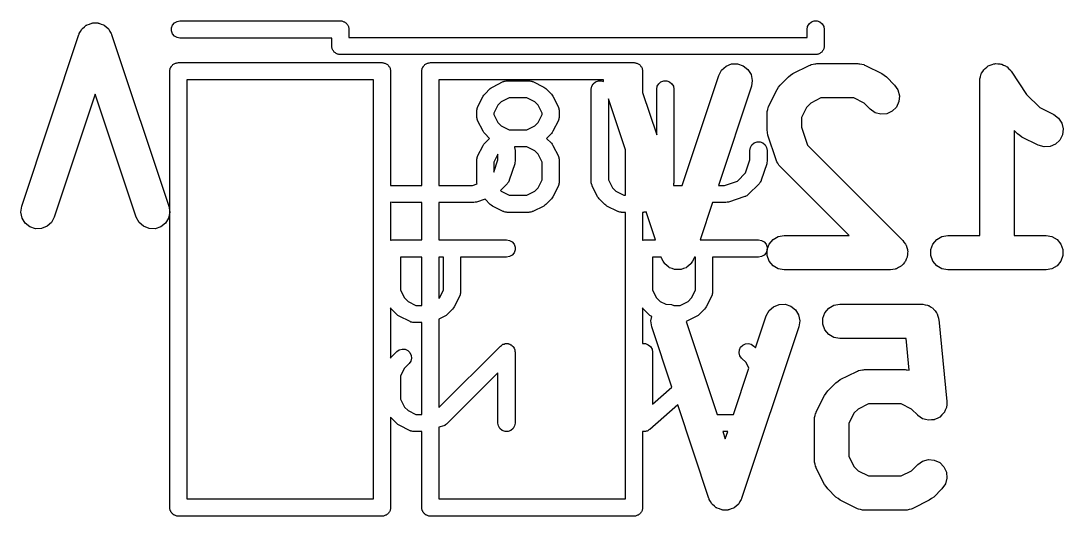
# Model space of a CAD drawing. Extents: x 7.9 to 72.3, y -91 to -26.2.
# Drawn here: x 56.74 to 65.84, y -71.68 to -67.36 of the extents above; entities that cross this region are included whole.
import ezdxf

# ---------------------------------------------------------------- set-up
doc = ezdxf.new("R2010")
doc.units = 0
doc.header["$MEASUREMENT"] = 0
doc.layers.add('BLACK', color=7, linetype='CONTINUOUS')

msp = doc.modelspace()

# ---------------------------------------------------------------- linework, layer by layer
at = {"layer": 'Black'}
for p, q in [((57.2682, -67.4282), (57.2713, -67.4254)), ((57.2713, -67.4254), (57.2735, -67.4219)), ((57.2735, -67.4219), (57.2907, -67.4082)), ((57.2907, -67.4082), (57.3072, -67.3936)), ((57.3072, -67.3936), (57.311, -67.3921)), ((57.311, -67.3921), (57.3143, -67.3895)), ((57.3143, -67.3895), (57.3352, -67.3826)), ((57.3352, -67.3826), (57.3556, -67.3745)), ((57.3556, -67.3745), (57.3598, -67.3744)), ((57.3598, -67.3744), (57.3637, -67.3731)), ((57.3637, -67.3731), (57.3857, -67.3737)), ((57.3857, -67.3737), (57.4077, -67.3731)), ((57.4077, -67.3731), (57.4116, -67.3744)), ((57.4116, -67.3744), (57.4158, -67.3745)), ((57.4158, -67.3745), (57.4363, -67.3826)), ((57.4363, -67.3826), (57.4571, -67.3895)), ((57.4571, -67.3895), (57.4604, -67.3921)), ((57.4604, -67.3921), (57.4642, -67.3936)), ((57.4642, -67.3936), (57.4807, -67.4082)), ((57.4807, -67.4082), (57.4979, -67.4219)), ((57.4979, -67.4219), (57.5001, -67.4254)), ((57.5001, -67.4254), (57.5032, -67.4282)), ((58.0511, -67.417), (58.06, -67.3925)), ((58.0511, -67.443), (58.0511, -67.417)), ((58.06, -67.3925), (58.0768, -67.3725)), ((58.0768, -67.3725), (58.0993, -67.3595)), ((58.0993, -67.3595), (58.125, -67.355)), ((58.125, -67.355), (59.525, -67.355)), ((59.525, -67.355), (59.5315, -67.3561)), ((59.5315, -67.3561), (59.538, -67.3561)), ((59.538, -67.3561), (59.5442, -67.3584)), ((59.5442, -67.3584), (59.5507, -67.3595)), ((59.5507, -67.3595), (59.5563, -67.3628)), ((59.5563, -67.3628), (59.5625, -67.365)), ((59.5625, -67.365), (59.5675, -67.3693)), ((59.5675, -67.3693), (59.5732, -67.3725)), ((59.5732, -67.3725), (59.5774, -67.3776)), ((59.5774, -67.3776), (59.5825, -67.3818)), ((59.5825, -67.3818), (59.5857, -67.3875)), ((59.5857, -67.3875), (59.59, -67.3925)), ((59.59, -67.3925), (59.5922, -67.3987)), ((59.5922, -67.3987), (59.5955, -67.4043)), ((59.5955, -67.4043), (59.5966, -67.4108)), ((59.5966, -67.4108), (59.5989, -67.417)), ((59.5989, -67.417), (59.5989, -67.4235)), ((59.5989, -67.4235), (59.6, -67.43)), ((63.6, -67.43), (63.6045, -67.4043)), ((63.6045, -67.4043), (63.6175, -67.3818)), ((63.6175, -67.3818), (63.6375, -67.365)), ((63.6375, -67.365), (63.662, -67.3561)), ((63.662, -67.3561), (63.688, -67.3561)), ((63.688, -67.3561), (63.7125, -67.365)), ((63.7125, -67.365), (63.7325, -67.3818)), ((63.7325, -67.3818), (63.7455, -67.4043)), ((63.7455, -67.4043), (63.75, -67.43)), ((56.7434, -68.974), (57.2434, -67.474)), ((57.2434, -67.474), (57.2454, -67.4704)), ((57.2454, -67.4704), (57.2462, -67.4663)), ((57.2462, -67.4663), (57.2577, -67.4475)), ((57.2577, -67.4475), (57.2682, -67.4282)), ((57.5032, -67.4282), (57.5137, -67.4475)), ((57.5137, -67.4475), (57.5252, -67.4663)), ((57.5252, -67.4663), (57.526, -67.4704)), ((57.526, -67.4704), (57.528, -67.474)), ((57.528, -67.474), (58.028, -68.974)), ((58.06, -67.4675), (58.0511, -67.443)), ((58.0768, -67.4875), (58.06, -67.4675)), ((58.0993, -67.5005), (58.0768, -67.4875)), ((58.125, -67.505), (58.0993, -67.5005)), ((59.45, -67.505), (58.125, -67.505)), ((59.45, -67.575), (59.45, -67.505)), ((59.6, -67.43), (59.6, -67.5)), ((59.6, -67.5), (63.6, -67.5)), ((63.6, -67.5), (63.6, -67.43)), ((63.75, -67.43), (63.75, -67.575)), ((59.4511, -67.5815), (59.45, -67.575)), ((59.4511, -67.588), (59.4511, -67.5815)), ((59.4534, -67.5942), (59.4511, -67.588)), ((59.4545, -67.6007), (59.4534, -67.5942)), ((59.4578, -67.6063), (59.4545, -67.6007)), ((59.46, -67.6125), (59.4578, -67.6063)), ((63.7422, -67.6063), (63.74, -67.6125)), ((63.7455, -67.6007), (63.7422, -67.6063)), ((63.7466, -67.5942), (63.7455, -67.6007)), ((63.7489, -67.588), (63.7466, -67.5942)), ((63.75, -67.575), (63.7489, -67.5815)), ((63.7489, -67.5815), (63.7489, -67.588)), ((59.4643, -67.6175), (59.46, -67.6125)), ((59.4675, -67.6232), (59.4643, -67.6175)), ((59.4726, -67.6274), (59.4675, -67.6232)), ((59.4768, -67.6325), (59.4726, -67.6274)), ((59.4825, -67.6357), (59.4768, -67.6325)), ((59.4875, -67.64), (59.4825, -67.6357)), ((59.4937, -67.6422), (59.4875, -67.64)), ((59.4993, -67.6455), (59.4937, -67.6422)), ((59.5058, -67.6466), (59.4993, -67.6455)), ((59.512, -67.6489), (59.5058, -67.6466)), ((59.5185, -67.6489), (59.512, -67.6489)), ((59.525, -67.65), (59.5185, -67.6489)), ((63.675, -67.65), (59.525, -67.65)), ((63.6815, -67.6489), (63.675, -67.65)), ((63.688, -67.6489), (63.6815, -67.6489)), ((63.6942, -67.6466), (63.688, -67.6489)), ((63.7007, -67.6455), (63.6942, -67.6466)), ((63.7063, -67.6422), (63.7007, -67.6455)), ((63.7125, -67.64), (63.7063, -67.6422)), ((63.7175, -67.6357), (63.7125, -67.64)), ((63.7232, -67.6325), (63.7175, -67.6357)), ((63.7274, -67.6274), (63.7232, -67.6325)), ((63.7325, -67.6232), (63.7274, -67.6274)), ((63.7357, -67.6175), (63.7325, -67.6232)), ((63.74, -67.6125), (63.7357, -67.6175)), ((58.036, -67.795), (58.0371, -67.7885)), ((58.0371, -67.782), (58.0394, -67.7758)), ((58.0371, -67.7885), (58.0371, -67.782)), ((58.0394, -67.7758), (58.0405, -67.7693)), ((58.0405, -67.7693), (58.0438, -67.7637)), ((58.0438, -67.7637), (58.046, -67.7575)), ((58.046, -67.7575), (58.0503, -67.7525)), ((58.0503, -67.7525), (58.0535, -67.7468)), ((58.0535, -67.7468), (58.0586, -67.7426)), ((58.0586, -67.7426), (58.0628, -67.7375)), ((58.0628, -67.7375), (58.0685, -67.7343)), ((58.0685, -67.7343), (58.0735, -67.73)), ((58.0735, -67.73), (58.0797, -67.7278)), ((58.0797, -67.7278), (58.0853, -67.7245)), ((58.0853, -67.7245), (58.0918, -67.7234)), ((58.0918, -67.7234), (58.098, -67.7211)), ((58.098, -67.7211), (58.1045, -67.7211)), ((58.1045, -67.7211), (58.111, -67.72)), ((58.111, -67.72), (59.889, -67.72)), ((59.889, -67.72), (59.8955, -67.7211)), ((59.8955, -67.7211), (59.902, -67.7211)), ((59.902, -67.7211), (59.9082, -67.7234)), ((59.9082, -67.7234), (59.9147, -67.7245)), ((59.9147, -67.7245), (59.9203, -67.7278)), ((59.9203, -67.7278), (59.9265, -67.73)), ((59.9265, -67.73), (59.9315, -67.7343)), ((59.9315, -67.7343), (59.9372, -67.7375)), ((59.9372, -67.7375), (59.9414, -67.7426)), ((59.9414, -67.7426), (59.9465, -67.7468)), ((59.9465, -67.7468), (59.9497, -67.7525)), ((59.9497, -67.7525), (59.954, -67.7575)), ((59.954, -67.7575), (59.9562, -67.7637)), ((59.9562, -67.7637), (59.9595, -67.7693)), ((59.9595, -67.7693), (59.9606, -67.7758)), ((59.9606, -67.7758), (59.9629, -67.782)), ((59.9629, -67.782), (59.9629, -67.7885)), ((59.9629, -67.7885), (59.964, -67.795)), ((60.236, -67.795), (60.2371, -67.7885)), ((60.2371, -67.782), (60.2394, -67.7758)), ((60.2371, -67.7885), (60.2371, -67.782)), ((60.2394, -67.7758), (60.2405, -67.7693)), ((60.2405, -67.7693), (60.2438, -67.7637)), ((60.2438, -67.7637), (60.246, -67.7575)), ((60.246, -67.7575), (60.2503, -67.7525)), ((60.2503, -67.7525), (60.2535, -67.7468)), ((60.2535, -67.7468), (60.2586, -67.7426)), ((60.2586, -67.7426), (60.2628, -67.7375)), ((60.2628, -67.7375), (60.2685, -67.7343)), ((60.2685, -67.7343), (60.2735, -67.73)), ((60.2735, -67.73), (60.2797, -67.7278)), ((60.2797, -67.7278), (60.2853, -67.7245)), ((60.2853, -67.7245), (60.2918, -67.7234)), ((60.2918, -67.7234), (60.298, -67.7211)), ((60.298, -67.7211), (60.3045, -67.7211)), ((60.3045, -67.7211), (60.311, -67.72)), ((60.311, -67.72), (62.089, -67.72)), ((62.089, -67.72), (62.0955, -67.7211)), ((62.0955, -67.7211), (62.102, -67.7211)), ((62.102, -67.7211), (62.1082, -67.7234)), ((62.1082, -67.7234), (62.1147, -67.7245)), ((62.1147, -67.7245), (62.1203, -67.7278)), ((62.1203, -67.7278), (62.1265, -67.73)), ((62.1265, -67.73), (62.1315, -67.7343)), ((62.1315, -67.7343), (62.1372, -67.7375)), ((62.1372, -67.7375), (62.1414, -67.7426)), ((62.1414, -67.7426), (62.1465, -67.7468)), ((62.1465, -67.7468), (62.1497, -67.7525)), ((62.1497, -67.7525), (62.154, -67.7575)), ((62.154, -67.7575), (62.1562, -67.7637)), ((62.1562, -67.7637), (62.1595, -67.7693)), ((62.1595, -67.7693), (62.1606, -67.7758)), ((62.1606, -67.7758), (62.1629, -67.782)), ((62.1629, -67.782), (62.1629, -67.7885)), ((62.1629, -67.7885), (62.164, -67.795)), ((62.8291, -67.8311), (62.8539, -67.7853)), ((62.8539, -67.7853), (62.8929, -67.7508)), ((62.8929, -67.7508), (62.9414, -67.7316)), ((62.9414, -67.7316), (62.9934, -67.7302)), ((62.9934, -67.7302), (63.0429, -67.7467)), ((63.0429, -67.7467), (63.0837, -67.779)), ((63.0837, -67.779), (63.1109, -67.8234)), ((63.4758, -67.8158), (63.6186, -67.7444)), ((63.6186, -67.7444), (63.6269, -67.7419)), ((63.6269, -67.7419), (63.6344, -67.7376)), ((63.6344, -67.7376), (63.6517, -67.7346)), ((63.6517, -67.7346), (63.6686, -67.7296)), ((63.6686, -67.7296), (63.6772, -67.7301)), ((63.6772, -67.7301), (63.6857, -67.7286)), ((63.6857, -67.7286), (64.0429, -67.7286)), ((64.0429, -67.7286), (64.0514, -67.7301)), ((64.0514, -67.7301), (64.06, -67.7296)), ((64.06, -67.7296), (64.0768, -67.7346)), ((64.0768, -67.7346), (64.0942, -67.7376)), ((64.0942, -67.7376), (64.1017, -67.7419)), ((64.1017, -67.7419), (64.1099, -67.7444)), ((64.1099, -67.7444), (64.2528, -67.8158)), ((65.1333, -67.7977), (65.1422, -67.7822)), ((65.1422, -67.7822), (65.1486, -67.7768)), ((65.1486, -67.7768), (65.1535, -67.7701)), ((65.1535, -67.7701), (65.1684, -67.7602)), ((65.1684, -67.7602), (65.1821, -67.7487)), ((65.1821, -67.7487), (65.19, -67.7458)), ((65.19, -67.7458), (65.1969, -67.7412)), ((65.1969, -67.7412), (65.2143, -67.737)), ((65.2143, -67.737), (65.2311, -67.7309)), ((65.2311, -67.7309), (65.2394, -67.7309)), ((65.2394, -67.7309), (65.2475, -67.7289)), ((65.2475, -67.7289), (65.2653, -67.7309)), ((65.2653, -67.7309), (65.2832, -67.7309)), ((65.2832, -67.7309), (65.291, -67.7337)), ((65.291, -67.7337), (65.2993, -67.7346)), ((65.2993, -67.7346), (65.3153, -67.7425)), ((65.3153, -67.7425), (65.3321, -67.7487)), ((65.3321, -67.7487), (65.3385, -67.754)), ((65.3385, -67.754), (65.346, -67.7577)), ((65.346, -67.7577), (65.3583, -67.7706)), ((65.3583, -67.7706), (65.372, -67.7822)), ((65.372, -67.7822), (65.3762, -67.7894)), ((65.3762, -67.7894), (65.382, -67.7954)), ((58.036, -71.605), (58.036, -67.795)), ((58.186, -67.87), (58.186, -71.53)), ((59.814, -67.87), (58.186, -67.87)), ((59.814, -71.53), (59.814, -67.87)), ((59.964, -67.795), (59.964, -68.7938)), ((60.236, -68.7917), (60.236, -67.795)), ((60.386, -67.87), (60.386, -68.7917)), ((61.8224, -67.87), (60.386, -67.87)), ((60.9516, -67.8841), (60.9553, -67.8819)), ((60.9553, -67.8819), (60.964, -67.8804)), ((60.964, -67.8804), (60.9724, -67.8779)), ((60.9724, -67.8779), (60.9767, -67.8781)), ((60.9767, -67.8781), (60.981, -67.8774)), ((60.981, -67.8774), (61.1714, -67.8774)), ((61.1714, -67.8774), (61.1757, -67.8781)), ((61.1757, -67.8781), (61.18, -67.8779)), ((61.18, -67.8779), (61.1884, -67.8804)), ((61.1884, -67.8804), (61.1971, -67.8819)), ((61.1971, -67.8819), (61.2008, -67.8841)), ((61.753, -67.8874), (61.7775, -67.8785)), ((61.7775, -67.8785), (61.8035, -67.8785)), ((61.8035, -67.8785), (61.8231, -67.8857)), ((61.8215, -67.8745), (61.8224, -67.87)), ((61.8231, -67.8857), (61.8215, -67.8745)), ((62.164, -67.795), (62.164, -67.9819)), ((62.3244, -67.8874), (62.3489, -67.8785)), ((62.3489, -67.8785), (62.3749, -67.8785)), ((62.3749, -67.8785), (62.3994, -67.8874)), ((62.5089, -68.7917), (62.8291, -67.8311)), ((63.1109, -67.8234), (63.1214, -67.8745)), ((63.1214, -67.8745), (63.1137, -67.926)), ((63.3654, -67.9154), (63.4368, -67.8439)), ((63.4368, -67.8439), (63.4565, -67.8302)), ((63.4565, -67.8302), (63.4758, -67.8158)), ((64.2528, -67.8158), (64.2721, -67.8301)), ((64.2721, -67.8301), (64.2918, -67.8439)), ((64.2918, -67.8439), (64.3632, -67.9154)), ((65.1071, -67.8786), (65.1086, -67.8704)), ((65.1071, -69.2286), (65.1071, -67.8786)), ((65.1081, -67.8621), (65.1131, -67.8449)), ((65.1086, -67.8704), (65.1081, -67.8621)), ((65.1131, -67.8449), (65.1162, -67.8273)), ((65.1162, -67.8273), (65.1203, -67.8201)), ((65.1203, -67.8201), (65.1227, -67.8121)), ((65.1227, -67.8121), (65.1333, -67.7977)), ((65.382, -67.7954), (65.5166, -67.9973)), ((60.7851, -67.9946), (60.8327, -67.947)), ((60.8327, -67.947), (60.8425, -67.9401)), ((60.8425, -67.9401), (60.8522, -67.9329)), ((60.8522, -67.9329), (60.9474, -67.8853)), ((60.9474, -67.8853), (60.9516, -67.8841)), ((61.2008, -67.8841), (61.205, -67.8853)), ((61.205, -67.8853), (61.3002, -67.9329)), ((61.3002, -67.9329), (61.3099, -67.9401)), ((61.3099, -67.9401), (61.3197, -67.947)), ((61.3197, -67.947), (61.3673, -67.9946)), ((61.7155, -67.9524), (61.72, -67.9267)), ((61.7155, -68.7619), (61.7155, -67.9524)), ((61.72, -67.9267), (61.733, -67.9042)), ((61.733, -67.9042), (61.753, -67.8874)), ((62.2869, -67.9524), (62.2914, -67.9267)), ((62.2869, -68.3507), (62.2869, -67.9524)), ((62.2914, -67.9267), (62.3045, -67.9042)), ((62.3045, -67.9042), (62.3244, -67.8874)), ((62.3994, -67.8874), (62.4194, -67.9042)), ((62.4194, -67.9042), (62.4324, -67.9267)), ((62.4324, -67.9267), (62.4369, -67.9524)), ((62.4369, -67.9524), (62.4369, -68.7619)), ((63.1137, -67.926), (62.8252, -68.7917)), ((63.2658, -68.0972), (63.3373, -67.9543)), ((63.3373, -67.9543), (63.3516, -67.935)), ((63.3516, -67.935), (63.3654, -67.9154)), ((64.3632, -67.9154), (64.3931, -67.958)), ((64.3931, -67.958), (64.4066, -68.0084)), ((57.3857, -67.9958), (57.028, -69.0689)), ((57.7434, -69.0689), (57.3857, -67.9958)), ((60.7234, -68.1093), (60.771, -68.0141)), ((60.771, -68.0141), (60.7782, -68.0044)), ((60.7782, -68.0044), (60.7851, -67.9946)), ((60.9301, -68.0616), (60.8997, -68.092)), ((60.9987, -68.0274), (60.9301, -68.0616)), ((61.1537, -68.0274), (60.9987, -68.0274)), ((61.2222, -68.0616), (61.1537, -68.0274)), ((61.2526, -68.092), (61.2222, -68.0616)), ((61.3673, -67.9946), (61.3742, -68.0044)), ((61.3742, -68.0044), (61.3814, -68.0141)), ((61.3814, -68.0141), (61.429, -68.1093)), ((62.014, -68.4806), (61.8655, -68.0351)), ((61.8655, -68.0351), (61.8655, -68.7442)), ((62.164, -67.9819), (62.2869, -68.3507)), ((63.7211, -68.0286), (63.6317, -68.0733)), ((64.0074, -68.0286), (63.7211, -68.0286)), ((64.0969, -68.0733), (64.0074, -68.0286)), ((64.402, -68.0603), (64.38, -68.1075)), ((64.4066, -68.0084), (64.402, -68.0603)), ((65.5166, -67.9973), (65.6317, -68.1124)), ((60.7155, -68.1429), (60.7162, -68.1386)), ((60.7155, -68.1905), (60.7155, -68.1429)), ((60.716, -68.1343), (60.7185, -68.1259)), ((60.7162, -68.1386), (60.716, -68.1343)), ((60.7185, -68.1259), (60.72, -68.1172)), ((60.72, -68.1172), (60.7222, -68.1135)), ((60.7222, -68.1135), (60.7234, -68.1093)), ((60.8997, -68.092), (60.8655, -68.1606)), ((61.2869, -68.1606), (61.2526, -68.092)), ((61.429, -68.1093), (61.4302, -68.1135)), ((61.4302, -68.1135), (61.4324, -68.1172)), ((61.4324, -68.1172), (61.4339, -68.1259)), ((61.4339, -68.1259), (61.4364, -68.1343)), ((61.4364, -68.1343), (61.4362, -68.1386)), ((61.4362, -68.1386), (61.4369, -68.1429)), ((61.4369, -68.1429), (61.4369, -68.1905)), ((63.25, -68.1643), (63.2515, -68.1558)), ((63.251, -68.1471), (63.256, -68.1303)), ((63.2515, -68.1558), (63.251, -68.1471)), ((63.256, -68.1303), (63.259, -68.113)), ((63.259, -68.113), (63.2634, -68.1055)), ((63.2634, -68.1055), (63.2658, -68.0972)), ((63.5947, -68.1103), (63.55, -68.1997)), ((63.6317, -68.0733), (63.5947, -68.1103)), ((64.1511, -68.1275), (64.0969, -68.0733)), ((64.1937, -68.1574), (64.1511, -68.1275)), ((64.3432, -68.1443), (64.296, -68.1663)), ((64.38, -68.1075), (64.3432, -68.1443)), ((65.6317, -68.1124), (65.7528, -68.173)), ((60.7162, -68.1947), (60.7155, -68.1905)), ((60.716, -68.199), (60.7162, -68.1947)), ((60.7185, -68.2075), (60.716, -68.199)), ((60.72, -68.2161), (60.7185, -68.2075)), ((60.7222, -68.2199), (60.72, -68.2161)), ((60.7234, -68.224), (60.7222, -68.2199)), ((60.771, -68.3193), (60.7234, -68.224)), ((60.8655, -68.1606), (60.8655, -68.1728)), ((60.8655, -68.1728), (60.8997, -68.2413)), ((60.8997, -68.2413), (60.9301, -68.2717)), ((61.2222, -68.2717), (61.2526, -68.2413)), ((61.2526, -68.2413), (61.2869, -68.1728)), ((61.2869, -68.1728), (61.2869, -68.1606)), ((61.429, -68.224), (61.3814, -68.3193)), ((61.4302, -68.2199), (61.429, -68.224)), ((61.4324, -68.2161), (61.4302, -68.2199)), ((61.4339, -68.2075), (61.4324, -68.2161)), ((61.4364, -68.1991), (61.4339, -68.2075)), ((61.4369, -68.1905), (61.4362, -68.1947)), ((61.4362, -68.1947), (61.4364, -68.1991)), ((63.25, -68.3071), (63.25, -68.1643)), ((63.55, -68.1997), (63.55, -68.2828)), ((64.2441, -68.1709), (64.1937, -68.1574)), ((64.296, -68.1663), (64.2441, -68.1709)), ((65.7528, -68.173), (65.7946, -68.204)), ((65.7946, -68.204), (65.8233, -68.2475)), ((60.7782, -68.3289), (60.771, -68.3193)), ((60.7851, -68.3387), (60.7782, -68.3289)), ((60.9301, -68.2717), (60.9987, -68.306)), ((60.9987, -68.306), (61.1537, -68.306)), ((61.1537, -68.306), (61.2222, -68.2717)), ((61.3742, -68.3289), (61.3673, -68.3387)), ((61.3814, -68.3193), (61.3742, -68.3289)), ((63.2542, -68.3308), (63.25, -68.3071)), ((63.2577, -68.3546), (63.2542, -68.3308)), ((63.55, -68.2828), (63.6025, -68.4404)), ((65.4368, -68.3418), (65.4071, -68.3121)), ((65.4071, -68.3121), (65.4071, -69.2286)), ((65.8233, -68.2475), (65.8354, -68.2982)), ((65.8354, -68.2982), (65.8295, -68.3499)), ((60.7782, -68.433), (60.7851, -68.4232)), ((60.8273, -68.381), (60.7851, -68.3387)), ((60.7851, -68.4232), (60.8273, -68.381)), ((61.3673, -68.3387), (61.3251, -68.381)), ((61.3251, -68.381), (61.3673, -68.4232)), ((61.3673, -68.4232), (61.3742, -68.433)), ((63.1189, -68.4375), (63.1389, -68.4208)), ((63.1389, -68.4208), (63.1634, -68.4119)), ((63.1634, -68.4119), (63.1894, -68.4119)), ((63.1894, -68.4119), (63.2139, -68.4208)), ((63.2139, -68.4208), (63.2338, -68.4375)), ((63.3291, -68.5689), (63.2577, -68.3546)), ((65.4565, -68.3556), (65.4368, -68.3418)), ((65.4758, -68.3699), (65.4565, -68.3556)), ((65.6186, -68.4413), (65.4758, -68.3699)), ((65.8062, -68.3965), (65.7684, -68.4323)), ((65.8295, -68.3499), (65.8062, -68.3965)), ((60.7234, -68.5379), (60.771, -68.4426)), ((60.771, -68.4426), (60.7782, -68.433)), ((60.9014, -68.519), (60.8997, -68.5206)), ((60.9014, -68.5688), (60.9014, -68.519)), ((61.0445, -68.456), (61.0469, -68.4601)), ((61.1537, -68.456), (61.0445, -68.456)), ((61.0469, -68.4601), (61.0514, -68.4857)), ((61.0514, -68.4857), (61.0514, -68.581)), ((61.2222, -68.4902), (61.1537, -68.456)), ((61.2526, -68.5206), (61.2222, -68.4902)), ((61.3742, -68.433), (61.3814, -68.4426)), ((61.3814, -68.4426), (61.429, -68.5379)), ((62.014, -68.8774), (62.014, -68.4806)), ((63.1014, -68.4857), (63.1059, -68.4601)), ((63.1014, -68.5688), (63.1014, -68.4857)), ((63.1059, -68.4601), (63.1189, -68.4375)), ((63.2338, -68.4375), (63.2469, -68.4601)), ((63.2469, -68.4601), (63.2514, -68.4857)), ((63.2514, -68.4857), (63.2514, -68.581)), ((63.6025, -68.4404), (64.4346, -69.2725)), ((65.6686, -68.4562), (65.6186, -68.4413)), ((65.7206, -68.453), (65.6686, -68.4562)), ((65.7684, -68.4323), (65.7206, -68.453)), ((60.7155, -68.5714), (60.7162, -68.5672)), ((60.7155, -68.7619), (60.7155, -68.5714)), ((60.716, -68.5629), (60.7185, -68.5544)), ((60.7162, -68.5672), (60.716, -68.5629)), ((60.7185, -68.5544), (60.72, -68.5458)), ((60.72, -68.5458), (60.7222, -68.542)), ((60.7222, -68.542), (60.7234, -68.5379)), ((60.8997, -68.5206), (60.8655, -68.5891)), ((60.8655, -68.6765), (60.9014, -68.5688)), ((60.8655, -68.5891), (60.8655, -68.6765)), ((61.0475, -68.6047), (60.9999, -68.7475)), ((61.0493, -68.5928), (61.0475, -68.6047)), ((61.0514, -68.581), (61.0493, -68.5928)), ((61.2869, -68.5891), (61.2526, -68.5206)), ((61.2869, -68.7442), (61.2869, -68.5891)), ((61.429, -68.5379), (61.4302, -68.542)), ((61.4302, -68.542), (61.4324, -68.5458)), ((61.4324, -68.5458), (61.4339, -68.5544)), ((61.4339, -68.5544), (61.4364, -68.5629)), ((61.4364, -68.5629), (61.4362, -68.5672)), ((61.4362, -68.5672), (61.4369, -68.5714)), ((61.4369, -68.5714), (61.4369, -68.7619)), ((63.0632, -68.6833), (63.1014, -68.5688)), ((63.2475, -68.6047), (63.1999, -68.7475)), ((63.2493, -68.5928), (63.2475, -68.6047)), ((63.2514, -68.581), (63.2493, -68.5928)), ((63.3332, -68.5765), (63.3291, -68.5689)), ((63.3355, -68.5848), (63.3332, -68.5765)), ((63.3456, -68.5992), (63.3355, -68.5848)), ((63.3539, -68.6147), (63.3456, -68.5992)), ((62.993, -68.7535), (63.0632, -68.6833)), ((63.3604, -68.6204), (63.3539, -68.6147)), ((63.3654, -68.6275), (63.3604, -68.6204)), ((63.9664, -69.2286), (63.3654, -68.6275)), ((59.964, -68.7938), (59.9764, -68.7917)), ((59.9764, -68.7917), (60.236, -68.7917)), ((60.386, -68.7917), (60.6785, -68.7917)), ((60.6785, -68.7917), (60.7183, -68.7784)), ((60.7162, -68.7662), (60.7155, -68.7619)), ((60.716, -68.7705), (60.7162, -68.7662)), ((60.7183, -68.7784), (60.716, -68.7705)), ((60.9818, -68.7768), (60.9228, -68.8358)), ((60.9843, -68.7733), (60.9818, -68.7768)), ((60.9875, -68.7704), (60.9843, -68.7733)), ((60.9917, -68.7627), (60.9875, -68.7704)), ((60.9967, -68.7555), (60.9917, -68.7627)), ((60.9979, -68.7513), (60.9967, -68.7555)), ((60.9999, -68.7475), (60.9979, -68.7513)), ((61.2526, -68.8127), (61.2869, -68.7442)), ((61.4302, -68.7913), (61.429, -68.7954)), ((61.4324, -68.7876), (61.4302, -68.7913)), ((61.4339, -68.7789), (61.4324, -68.7876)), ((61.4364, -68.7705), (61.4339, -68.7789)), ((61.4369, -68.7619), (61.4362, -68.7662)), ((61.4362, -68.7662), (61.4364, -68.7705)), ((61.7162, -68.7662), (61.7155, -68.7619)), ((61.716, -68.7705), (61.7162, -68.7662)), ((61.7185, -68.7789), (61.716, -68.7705)), ((61.72, -68.7876), (61.7185, -68.7789)), ((61.7222, -68.7913), (61.72, -68.7876)), ((61.7234, -68.7954), (61.7222, -68.7913)), ((61.8655, -68.7442), (61.8997, -68.8127)), ((62.4339, -68.7789), (62.4324, -68.7873)), ((62.4324, -68.7873), (62.4339, -68.7917)), ((62.4364, -68.7705), (62.4339, -68.7789)), ((62.4339, -68.7917), (62.5089, -68.7917)), ((62.4369, -68.7619), (62.4362, -68.7662)), ((62.4362, -68.7662), (62.4364, -68.7705)), ((62.8252, -68.7917), (62.8785, -68.7917)), ((62.8785, -68.7917), (62.993, -68.7535)), ((63.1818, -68.7768), (63.0866, -68.8721)), ((63.1843, -68.7733), (63.1818, -68.7768)), ((63.1875, -68.7704), (63.1843, -68.7733)), ((63.1917, -68.7627), (63.1875, -68.7704)), ((63.1967, -68.7555), (63.1917, -68.7627)), ((63.1979, -68.7513), (63.1967, -68.7555)), ((63.1999, -68.7475), (63.1979, -68.7513)), ((60.9228, -68.8358), (60.9301, -68.8431)), ((60.9301, -68.8431), (60.9987, -68.8774)), ((60.9987, -68.8774), (61.1537, -68.8774)), ((61.1537, -68.8774), (61.2222, -68.8431)), ((61.2222, -68.8431), (61.2526, -68.8127)), ((61.429, -68.7954), (61.3814, -68.8907)), ((61.771, -68.8907), (61.7234, -68.7954)), ((61.8997, -68.8127), (61.9301, -68.8431)), ((61.9301, -68.8431), (61.9987, -68.8774)), ((61.9987, -68.8774), (62.014, -68.8774)), ((63.0724, -68.882), (63.0652, -68.887)), ((63.0801, -68.8778), (63.0724, -68.882)), ((63.083, -68.8746), (63.0801, -68.8778)), ((63.0866, -68.8721), (63.083, -68.8746)), ((56.7358, -69.0255), (56.7434, -68.974)), ((58.028, -68.974), (58.0357, -69.0255)), ((59.9764, -68.9417), (59.964, -68.9395)), ((59.964, -68.9395), (59.964, -69.269)), ((60.236, -68.9417), (59.9764, -68.9417)), ((60.236, -69.2679), (60.236, -68.9417)), ((60.6907, -68.9417), (60.386, -68.9417)), ((60.386, -68.9417), (60.386, -69.2679)), ((60.7025, -68.9396), (60.6907, -68.9417)), ((60.7144, -68.9378), (60.7025, -68.9396)), ((60.7881, -68.9132), (60.7144, -68.9378)), ((60.8327, -68.9578), (60.7881, -68.9132)), ((60.8425, -68.9647), (60.8327, -68.9578)), ((60.8522, -68.9718), (60.8425, -68.9647)), ((60.9474, -69.0195), (60.8522, -68.9718)), ((61.3002, -68.9718), (61.205, -69.0195)), ((61.3099, -68.9647), (61.3002, -68.9718)), ((61.3197, -68.9578), (61.3099, -68.9647)), ((61.3673, -68.9102), (61.3197, -68.9578)), ((61.3742, -68.9003), (61.3673, -68.9102)), ((61.3814, -68.8907), (61.3742, -68.9003)), ((61.7782, -68.9003), (61.771, -68.8907)), ((61.7851, -68.9102), (61.7782, -68.9003)), ((61.8327, -68.9578), (61.7851, -68.9102)), ((61.8425, -68.9647), (61.8327, -68.9578)), ((61.8522, -68.9718), (61.8425, -68.9647)), ((61.9474, -69.0195), (61.8522, -68.9718)), ((62.7752, -68.9417), (62.6664, -69.2679)), ((62.8907, -68.9417), (62.7752, -68.9417)), ((62.9025, -68.9396), (62.8907, -68.9417)), ((62.9144, -68.9378), (62.9025, -68.9396)), ((63.0572, -68.8902), (62.9144, -68.9378)), ((63.061, -68.8881), (63.0572, -68.8902)), ((63.0652, -68.887), (63.061, -68.8881)), ((56.7462, -69.0766), (56.7358, -69.0255)), ((58.0357, -69.0255), (58.0252, -69.0766)), ((60.9516, -69.0207), (60.9474, -69.0195)), ((60.9553, -69.0229), (60.9516, -69.0207)), ((60.964, -69.0244), (60.9553, -69.0229)), ((60.9724, -69.0269), (60.964, -69.0244)), ((60.9767, -69.0266), (60.9724, -69.0269)), ((60.981, -69.0274), (60.9767, -69.0266)), ((61.1714, -69.0274), (60.981, -69.0274)), ((61.1757, -69.0266), (61.1714, -69.0274)), ((61.18, -69.0269), (61.1757, -69.0266)), ((61.1884, -69.0244), (61.18, -69.0269)), ((61.1971, -69.0229), (61.1884, -69.0244)), ((61.2008, -69.0207), (61.1971, -69.0229)), ((61.205, -69.0195), (61.2008, -69.0207)), ((61.9516, -69.0207), (61.9474, -69.0195)), ((61.9553, -69.0229), (61.9516, -69.0207)), ((61.964, -69.0244), (61.9553, -69.0229)), ((61.9724, -69.0269), (61.964, -69.0244)), ((61.9767, -69.0266), (61.9724, -69.0269)), ((61.981, -69.0274), (61.9767, -69.0266)), ((62.014, -69.0274), (61.981, -69.0274)), ((62.014, -71.53), (62.014, -69.0274)), ((62.1714, -69.0274), (62.164, -69.0274)), ((62.164, -69.0274), (62.164, -69.269)), ((62.1757, -69.0266), (62.1714, -69.0274)), ((62.18, -69.0269), (62.1757, -69.0266)), ((62.1884, -69.0244), (62.18, -69.0269)), ((62.1949, -69.0232), (62.1884, -69.0244)), ((62.2764, -69.2679), (62.1949, -69.0232)), ((56.7735, -69.1209), (56.7462, -69.0766)), ((56.8143, -69.1533), (56.7735, -69.1209)), ((56.8637, -69.1698), (56.8143, -69.1533)), ((56.9642, -69.1492), (56.9158, -69.1684)), ((57.0032, -69.1147), (56.9642, -69.1492)), ((57.028, -69.0689), (57.0032, -69.1147)), ((57.7682, -69.1147), (57.7434, -69.0689)), ((57.8072, -69.1492), (57.7682, -69.1147)), ((57.8556, -69.1684), (57.8072, -69.1492)), ((57.9571, -69.1533), (57.9077, -69.1698)), ((57.9979, -69.1209), (57.9571, -69.1533)), ((58.0252, -69.0766), (57.9979, -69.1209)), ((56.9158, -69.1684), (56.8637, -69.1698)), ((57.9077, -69.1698), (57.8556, -69.1684)), ((63.3036, -69.2637), (63.3487, -69.2376)), ((63.3487, -69.2376), (63.4, -69.2286)), ((63.4, -69.2286), (63.9664, -69.2286)), ((64.7322, -69.2637), (64.7773, -69.2376)), ((64.7773, -69.2376), (64.8286, -69.2286)), ((64.8286, -69.2286), (65.1071, -69.2286)), ((65.4071, -69.2286), (65.6857, -69.2286)), ((65.6857, -69.2286), (65.737, -69.2376)), ((65.737, -69.2376), (65.7821, -69.2637)), ((59.964, -69.269), (59.9699, -69.269)), ((59.9699, -69.269), (59.9764, -69.2679)), ((59.9764, -69.2679), (60.236, -69.2679)), ((60.386, -69.2679), (60.9764, -69.2679)), ((60.9764, -69.2679), (61.002, -69.2724)), ((61.002, -69.2724), (61.0246, -69.2854)), ((61.0246, -69.2854), (61.0413, -69.3054)), ((61.0413, -69.3054), (61.0502, -69.3298)), ((61.0502, -69.3298), (61.0502, -69.3559)), ((62.164, -69.269), (62.1699, -69.269)), ((62.1699, -69.269), (62.1764, -69.2679)), ((62.1764, -69.2679), (62.2764, -69.2679)), ((62.6664, -69.2679), (63.1764, -69.2679)), ((63.1764, -69.2679), (63.202, -69.2724)), ((63.202, -69.2724), (63.2246, -69.2854)), ((63.2246, -69.2854), (63.2413, -69.3054)), ((63.2413, -69.3054), (63.2502, -69.3298)), ((63.2502, -69.3298), (63.2502, -69.3559)), ((63.2523, -69.3525), (63.2701, -69.3036)), ((63.2701, -69.3036), (63.3036, -69.2637)), ((64.4346, -69.2725), (64.4459, -69.2886)), ((64.4459, -69.2886), (64.4585, -69.3036)), ((64.4585, -69.3036), (64.4607, -69.3098)), ((64.4607, -69.3098), (64.4645, -69.3152)), ((64.4645, -69.3152), (64.4696, -69.3341)), ((64.4696, -69.3341), (64.4763, -69.3525)), ((64.6808, -69.3525), (64.6987, -69.3036)), ((64.6987, -69.3036), (64.7322, -69.2637)), ((65.7821, -69.2637), (65.8156, -69.3036)), ((65.8156, -69.3036), (65.8334, -69.3525)), ((60.0514, -69.4179), (60.0514, -69.7061)), ((60.236, -69.4179), (60.0514, -69.4179)), ((60.236, -69.8393), (60.236, -69.4179)), ((60.386, -69.4179), (60.386, -69.7796)), ((60.4252, -69.4179), (60.386, -69.4179)), ((60.4252, -69.7061), (60.4252, -69.4179)), ((60.9764, -69.4179), (60.5752, -69.4179)), ((60.5752, -69.4179), (60.5752, -69.7238)), ((61.002, -69.4133), (60.9764, -69.4179)), ((61.0246, -69.4003), (61.002, -69.4133)), ((61.0413, -69.3804), (61.0246, -69.4003)), ((61.0502, -69.3559), (61.0413, -69.3804)), ((62.3264, -69.4179), (62.2514, -69.4179)), ((62.2514, -69.4179), (62.2514, -69.7061)), ((62.3291, -69.426), (62.3264, -69.4179)), ((62.3311, -69.4296), (62.3291, -69.426)), ((62.3319, -69.4337), (62.3311, -69.4296)), ((62.6118, -69.4296), (62.6109, -69.4337)), ((62.6137, -69.426), (62.6118, -69.4296)), ((62.6164, -69.4179), (62.6137, -69.426)), ((62.6252, -69.4179), (62.6164, -69.4179)), ((62.6252, -69.7061), (62.6252, -69.4179)), ((63.1764, -69.4179), (62.7752, -69.4179)), ((62.7752, -69.4179), (62.7752, -69.7238)), ((63.202, -69.4133), (63.1764, -69.4179)), ((63.2246, -69.4003), (63.202, -69.4133)), ((63.2413, -69.3804), (63.2246, -69.4003)), ((63.2502, -69.3559), (63.2413, -69.3804)), ((63.2523, -69.4046), (63.2523, -69.3525)), ((63.2701, -69.4536), (63.2523, -69.4046)), ((64.4735, -69.4174), (64.4652, -69.4352)), ((64.474, -69.4108), (64.4735, -69.4174)), ((64.4763, -69.4046), (64.474, -69.4108)), ((64.4763, -69.3525), (64.4763, -69.3591)), ((64.4763, -69.3591), (64.478, -69.3655)), ((64.478, -69.3655), (64.4763, -69.385)), ((64.4763, -69.385), (64.4763, -69.4046)), ((64.6808, -69.4046), (64.6808, -69.3525)), ((64.6987, -69.4536), (64.6808, -69.4046)), ((65.8334, -69.4046), (65.8156, -69.4536)), ((65.8334, -69.3525), (65.8334, -69.4046)), ((62.3435, -69.4525), (62.3319, -69.4337)), ((62.3539, -69.4718), (62.3435, -69.4525)), ((62.357, -69.4746), (62.3539, -69.4718)), ((62.3592, -69.4781), (62.357, -69.4746)), ((62.3764, -69.4918), (62.3592, -69.4781)), ((62.3929, -69.5064), (62.3764, -69.4918)), ((62.3968, -69.5079), (62.3929, -69.5064)), ((62.4, -69.5105), (62.3968, -69.5079)), ((62.4209, -69.5174), (62.4, -69.5105)), ((62.4414, -69.5255), (62.4209, -69.5174)), ((62.522, -69.5174), (62.5015, -69.5255)), ((62.5429, -69.5105), (62.522, -69.5174)), ((62.5461, -69.5079), (62.5429, -69.5105)), ((62.5499, -69.5064), (62.5461, -69.5079)), ((62.5664, -69.4918), (62.5499, -69.5064)), ((62.5837, -69.4781), (62.5664, -69.4918)), ((62.5858, -69.4746), (62.5837, -69.4781)), ((62.5889, -69.4718), (62.5858, -69.4746)), ((62.5994, -69.4525), (62.5889, -69.4718)), ((62.6109, -69.4337), (62.5994, -69.4525)), ((63.3036, -69.4935), (63.2701, -69.4536)), ((63.3487, -69.5195), (63.3036, -69.4935)), ((63.4, -69.5286), (63.3487, -69.5195)), ((64.3734, -69.5207), (64.3674, -69.5235)), ((64.3799, -69.5195), (64.3734, -69.5207)), ((64.3968, -69.5097), (64.3799, -69.5195)), ((64.4146, -69.5014), (64.3968, -69.5097)), ((64.4193, -69.4968), (64.4146, -69.5014)), ((64.425, -69.4935), (64.4193, -69.4968)), ((64.4376, -69.4785), (64.425, -69.4935)), ((64.4514, -69.4646), (64.4376, -69.4785)), ((64.4542, -69.4586), (64.4514, -69.4646)), ((64.4585, -69.4536), (64.4542, -69.4586)), ((64.4652, -69.4352), (64.4585, -69.4536)), ((64.7322, -69.4935), (64.6987, -69.4536)), ((64.7773, -69.5195), (64.7322, -69.4935)), ((64.8286, -69.5286), (64.7773, -69.5195)), ((65.737, -69.5195), (65.6857, -69.5286)), ((65.7821, -69.4935), (65.737, -69.5195)), ((65.8156, -69.4536), (65.7821, -69.4935)), ((62.4455, -69.5256), (62.4414, -69.5255)), ((62.4494, -69.5269), (62.4455, -69.5256)), ((62.4714, -69.5263), (62.4494, -69.5269)), ((62.4934, -69.5269), (62.4714, -69.5263)), ((62.4974, -69.5256), (62.4934, -69.5269)), ((62.5015, -69.5255), (62.4974, -69.5256)), ((64.3286, -69.5286), (63.4, -69.5286)), ((64.3479, -69.5252), (64.3286, -69.5286)), ((64.3674, -69.5235), (64.3479, -69.5252)), ((65.6857, -69.5286), (64.8286, -69.5286)), ((60.0514, -69.7061), (60.0856, -69.7746)), ((60.0856, -69.7746), (60.116, -69.805)), ((60.386, -69.7796), (60.3909, -69.7746)), ((60.3909, -69.7746), (60.4252, -69.7061)), ((60.5673, -69.7574), (60.5197, -69.8526)), ((60.5685, -69.7532), (60.5673, -69.7574)), ((60.5707, -69.7495), (60.5685, -69.7532)), ((60.5722, -69.7408), (60.5707, -69.7495)), ((60.5747, -69.7324), (60.5722, -69.7408)), ((60.5752, -69.7238), (60.5744, -69.7281)), ((60.5744, -69.7281), (60.5747, -69.7324)), ((62.2514, -69.7061), (62.2856, -69.7746)), ((62.2856, -69.7746), (62.316, -69.805)), ((62.5605, -69.805), (62.5909, -69.7746)), ((62.5909, -69.7746), (62.6252, -69.7061)), ((62.7673, -69.7574), (62.7197, -69.8526)), ((62.7685, -69.7532), (62.7673, -69.7574)), ((62.7707, -69.7495), (62.7685, -69.7532)), ((62.7722, -69.7408), (62.7707, -69.7495)), ((62.7747, -69.7324), (62.7722, -69.7408)), ((62.7752, -69.7238), (62.7744, -69.7281)), ((62.7744, -69.7281), (62.7747, -69.7324)), ((59.9641, -69.8622), (59.964, -69.8621)), ((59.964, -69.8621), (59.964, -70.2998)), ((59.971, -69.8721), (59.9641, -69.8622)), ((60.0186, -69.9197), (59.971, -69.8721)), ((60.116, -69.805), (60.1846, -69.8393)), ((60.1846, -69.8393), (60.236, -69.8393)), ((60.5056, -69.8721), (60.458, -69.9197)), ((60.5125, -69.8622), (60.5056, -69.8721)), ((60.5197, -69.8526), (60.5125, -69.8622)), ((62.1641, -69.8622), (62.164, -69.8621)), ((62.164, -69.8621), (62.164, -70.1738)), ((62.171, -69.8721), (62.1641, -69.8622)), ((62.2186, -69.9197), (62.171, -69.8721)), ((62.316, -69.805), (62.3665, -69.8303)), ((62.3665, -69.8303), (62.4158, -69.8316)), ((62.4158, -69.8316), (62.4352, -69.8393)), ((62.4352, -69.8393), (62.492, -69.8393)), ((62.492, -69.8393), (62.5605, -69.805)), ((62.7056, -69.8721), (62.658, -69.9197)), ((62.7125, -69.8622), (62.7056, -69.8721)), ((62.7197, -69.8526), (62.7125, -69.8622)), ((63.2682, -69.8853), (63.3072, -69.8508)), ((63.3072, -69.8508), (63.3556, -69.8316)), ((63.3556, -69.8316), (63.4077, -69.8302)), ((63.4077, -69.8302), (63.4571, -69.8467)), ((63.4571, -69.8467), (63.4979, -69.879)), ((63.4979, -69.879), (63.5252, -69.9234)), ((63.7558, -69.9036), (63.7893, -69.8637)), ((63.7893, -69.8637), (63.8344, -69.8376)), ((63.8344, -69.8376), (63.8857, -69.8286)), ((63.8857, -69.8286), (64.6, -69.8286)), ((64.6, -69.8286), (64.6056, -69.8296)), ((64.6056, -69.8296), (64.6112, -69.829)), ((64.6112, -69.829), (64.6311, -69.8341)), ((64.6311, -69.8341), (64.6513, -69.8376)), ((64.6513, -69.8376), (64.6562, -69.8404)), ((64.6562, -69.8404), (64.6617, -69.8418)), ((64.6617, -69.8418), (64.6786, -69.8534)), ((64.6786, -69.8534), (64.6964, -69.8637)), ((64.6964, -69.8637), (64.7001, -69.868)), ((64.7001, -69.868), (64.7047, -69.8712)), ((64.7047, -69.8712), (64.7167, -69.8879)), ((60.0284, -69.9266), (60.0186, -69.9197)), ((60.0381, -69.9337), (60.0284, -69.9266)), ((60.1333, -69.9814), (60.0381, -69.9337)), ((60.4385, -69.9337), (60.386, -69.96)), ((60.386, -69.96), (60.386, -70.7319)), ((60.4482, -69.9266), (60.4385, -69.9337)), ((60.458, -69.9197), (60.4482, -69.9266)), ((62.2284, -69.9266), (62.2186, -69.9197)), ((62.2381, -69.9337), (62.2284, -69.9266)), ((62.2358, -69.9745), (62.2435, -69.9365)), ((62.2434, -70.026), (62.2358, -69.9745)), ((62.2435, -69.9365), (62.2381, -69.9337)), ((62.6385, -69.9337), (62.5445, -69.9807)), ((62.6482, -69.9266), (62.6385, -69.9337)), ((62.658, -69.9197), (62.6482, -69.9266)), ((63.1502, -70.2107), (63.2434, -69.9311)), ((63.2434, -69.9311), (63.2682, -69.8853)), ((63.5252, -69.9234), (63.5357, -69.9745)), ((63.5357, -69.9745), (63.528, -70.026)), ((63.738, -69.9525), (63.7558, -69.9036)), ((63.738, -70.0046), (63.738, -69.9525)), ((64.7167, -69.8879), (64.7299, -69.9036)), ((64.7299, -69.9036), (64.7318, -69.9089)), ((64.7318, -69.9089), (64.7351, -69.9135)), ((64.7351, -69.9135), (64.7407, -69.9333)), ((64.7407, -69.9333), (64.7477, -69.9525)), ((64.7477, -69.9525), (64.7477, -69.9582)), ((64.7477, -69.9582), (64.7493, -69.9636)), ((64.7493, -69.9636), (64.8207, -70.6779)), ((60.1375, -69.9826), (60.1333, -69.9814)), ((60.1412, -69.9848), (60.1375, -69.9826)), ((60.1499, -69.9863), (60.1412, -69.9848)), ((60.1583, -69.9888), (60.1499, -69.9863)), ((60.1626, -69.9885), (60.1583, -69.9888)), ((60.1669, -69.9893), (60.1626, -69.9885)), ((60.236, -69.9893), (60.1669, -69.9893)), ((60.236, -70.7917), (60.236, -69.9893)), ((62.4195, -70.5543), (62.2434, -70.026)), ((62.5445, -69.9807), (62.8149, -70.7917)), ((63.528, -70.026), (63.028, -71.526)), ((63.7558, -70.0536), (63.738, -70.0046)), ((63.7893, -70.0935), (63.7558, -70.0536)), ((63.8344, -70.1195), (63.7893, -70.0935)), ((63.8857, -70.1286), (63.8344, -70.1195)), ((64.4642, -70.1286), (63.8857, -70.1286)), ((64.492, -70.4061), (64.4642, -70.1286)), ((59.971, -70.2898), (60.0186, -70.2422)), ((60.0186, -70.2422), (60.0399, -70.2273)), ((60.0399, -70.2273), (60.0651, -70.2205)), ((60.0651, -70.2205), (60.091, -70.2228)), ((60.091, -70.2228), (60.1146, -70.2338)), ((60.1146, -70.2338), (60.1331, -70.2522)), ((60.386, -70.7319), (60.9233, -70.1946)), ((60.9233, -70.1946), (60.9314, -70.189)), ((60.9314, -70.189), (60.9389, -70.1827)), ((60.9389, -70.1827), (60.942, -70.1815)), ((60.942, -70.1815), (60.9447, -70.1796)), ((60.9447, -70.1796), (60.9542, -70.1771)), ((60.9542, -70.1771), (60.9634, -70.1738)), ((60.9634, -70.1738), (60.9667, -70.1738)), ((60.9667, -70.1738), (60.9698, -70.1729)), ((60.9698, -70.1729), (60.9796, -70.1738)), ((60.9796, -70.1738), (60.9894, -70.1738)), ((60.9894, -70.1738), (60.9925, -70.1749)), ((60.9925, -70.1749), (60.9958, -70.1752)), ((60.9958, -70.1752), (61.0047, -70.1793)), ((61.0047, -70.1793), (61.0139, -70.1827)), ((61.0139, -70.1827), (61.0164, -70.1848)), ((61.0164, -70.1848), (61.0194, -70.1862)), ((61.0194, -70.1862), (61.0263, -70.1931)), ((61.0263, -70.1931), (61.0338, -70.1994)), ((61.0338, -70.1994), (61.0355, -70.2023)), ((61.0355, -70.2023), (61.0378, -70.2046)), ((61.0378, -70.2046), (61.042, -70.2135)), ((61.042, -70.2135), (61.0469, -70.222)), ((61.0469, -70.222), (61.0474, -70.2252)), ((61.0474, -70.2252), (61.0488, -70.2282)), ((61.0488, -70.2282), (61.0497, -70.238)), ((61.0497, -70.238), (61.0514, -70.2476)), ((61.0514, -70.2476), (61.0514, -70.8667)), ((62.164, -70.1738), (62.1894, -70.1738)), ((62.1894, -70.1738), (62.2139, -70.1827)), ((62.2139, -70.1827), (62.2338, -70.1994)), ((62.2338, -70.1994), (62.2469, -70.222)), ((62.2469, -70.222), (62.2514, -70.2476)), ((62.2514, -70.2476), (62.2514, -70.7014)), ((63.0064, -70.2542), (63.0087, -70.2282)), ((63.0087, -70.2282), (63.0197, -70.2046)), ((63.0197, -70.2046), (63.0381, -70.1862)), ((63.0381, -70.1862), (63.0617, -70.1752)), ((63.0617, -70.1752), (63.0877, -70.1729)), ((63.0877, -70.1729), (63.1128, -70.1796)), ((63.1128, -70.1796), (63.1342, -70.1946)), ((63.1342, -70.1946), (63.1502, -70.2107)), ((59.964, -70.2998), (59.9641, -70.2997)), ((59.9641, -70.2997), (59.971, -70.2898)), ((60.1396, -70.3269), (60.1247, -70.3483)), ((60.1331, -70.2522), (60.1441, -70.2758)), ((60.1463, -70.3018), (60.1396, -70.3269)), ((60.1441, -70.2758), (60.1463, -70.3018)), ((63.0132, -70.2793), (63.0064, -70.2542)), ((63.0281, -70.3007), (63.0132, -70.2793)), ((63.0671, -70.3397), (63.0281, -70.3007)), ((63.0912, -70.3878), (63.0671, -70.3397)), ((60.0856, -70.3873), (60.0514, -70.4558)), ((60.1247, -70.3483), (60.0856, -70.3873)), ((60.9014, -70.4287), (60.458, -70.8721)), ((60.9014, -70.8667), (60.9014, -70.4287)), ((62.9566, -70.7917), (63.0912, -70.3878)), ((63.8901, -70.4873), (64.0329, -70.4158)), ((64.0329, -70.4158), (64.0412, -70.4134)), ((64.0412, -70.4134), (64.0487, -70.409)), ((64.0487, -70.409), (64.066, -70.406)), ((64.066, -70.406), (64.0828, -70.401)), ((64.0828, -70.401), (64.0915, -70.4015)), ((64.0915, -70.4015), (64.1, -70.4)), ((64.1, -70.4), (64.4571, -70.4)), ((64.4571, -70.4), (64.4657, -70.4015)), ((64.4657, -70.4015), (64.4743, -70.401)), ((64.4743, -70.401), (64.4911, -70.406)), ((64.4911, -70.406), (64.492, -70.4061)), ((60.0514, -70.4558), (60.0514, -70.6585)), ((63.7796, -70.5868), (63.8511, -70.5154)), ((63.8511, -70.5154), (63.8708, -70.5016)), ((63.8708, -70.5016), (63.8901, -70.4873)), ((62.2514, -70.7014), (62.4195, -70.5543)), ((63.7515, -70.6258), (63.7659, -70.6065)), ((63.7659, -70.6065), (63.7796, -70.5868)), ((60.0514, -70.6585), (60.0856, -70.727)), ((63.6801, -70.7686), (63.7515, -70.6258)), ((64.1354, -70.7), (64.046, -70.7447)), ((64.4217, -70.7), (64.1354, -70.7)), ((64.5111, -70.7447), (64.4217, -70.7)), ((64.8209, -70.6798), (64.8187, -70.7048)), ((64.8207, -70.6779), (64.8206, -70.6789)), ((64.8206, -70.6789), (64.8209, -70.6798)), ((60.0856, -70.727), (60.116, -70.7574)), ((60.116, -70.7574), (60.1846, -70.7917)), ((60.1846, -70.7917), (60.236, -70.7917)), ((62.4709, -70.7086), (62.2258, -70.9231)), ((62.7434, -71.526), (62.4709, -70.7086)), ((62.8149, -70.7917), (62.9566, -70.7917)), ((63.6703, -70.8017), (63.6733, -70.7844)), ((63.6733, -70.7844), (63.6777, -70.7769)), ((63.6777, -70.7769), (63.6801, -70.7686)), ((64.009, -70.7817), (63.9643, -70.8711)), ((64.046, -70.7447), (64.009, -70.7817)), ((64.5654, -70.7989), (64.5111, -70.7447)), ((64.7943, -70.7789), (64.7766, -70.7966)), ((64.7947, -70.778), (64.7943, -70.7789)), ((64.7954, -70.7774), (64.7947, -70.778)), ((64.8057, -70.7544), (64.7954, -70.7774)), ((64.8163, -70.7317), (64.8057, -70.7544)), ((64.8164, -70.7307), (64.8163, -70.7317)), ((64.8168, -70.7299), (64.8164, -70.7307)), ((64.8187, -70.7048), (64.8168, -70.7299)), ((59.9641, -70.8146), (59.964, -70.8145)), ((59.964, -70.8145), (59.964, -71.605)), ((59.971, -70.8245), (59.9641, -70.8146)), ((60.0186, -70.8721), (59.971, -70.8245)), ((60.0284, -70.879), (60.0186, -70.8721)), ((60.0381, -70.8861), (60.0284, -70.879)), ((60.4438, -70.882), (60.4366, -70.887)), ((60.4516, -70.8778), (60.4438, -70.882)), ((60.4544, -70.8746), (60.4516, -70.8778)), ((60.458, -70.8721), (60.4544, -70.8746)), ((60.9059, -70.8923), (60.9014, -70.8667)), ((61.0514, -70.8667), (61.0469, -70.8923)), ((63.6643, -70.8357), (63.6658, -70.8272)), ((63.6643, -71.1929), (63.6643, -70.8357)), ((63.6653, -70.8186), (63.6703, -70.8017)), ((63.6658, -70.8272), (63.6653, -70.8186)), ((63.9643, -70.8711), (63.9643, -71.1574)), ((64.5661, -70.7995), (64.5654, -70.7989)), ((64.5667, -70.8002), (64.5661, -70.7995)), ((64.5875, -70.8144), (64.5667, -70.8002)), ((64.608, -70.8288), (64.5875, -70.8144)), ((64.6089, -70.829), (64.608, -70.8288)), ((64.6097, -70.8296), (64.6089, -70.829)), ((64.6341, -70.8358), (64.6097, -70.8296)), ((64.6584, -70.8423), (64.6341, -70.8358)), ((64.6593, -70.8422), (64.6584, -70.8423)), ((64.6602, -70.8424), (64.6593, -70.8422)), ((64.6852, -70.8399), (64.6602, -70.8424)), ((64.7103, -70.8377), (64.6852, -70.8399)), ((64.7111, -70.8373), (64.7103, -70.8377)), ((64.712, -70.8373), (64.7111, -70.8373)), ((64.7347, -70.8263), (64.712, -70.8373)), ((64.7575, -70.8157), (64.7347, -70.8263)), ((64.7581, -70.8151), (64.7575, -70.8157)), ((64.759, -70.8147), (64.7581, -70.8151)), ((64.7766, -70.7966), (64.759, -70.8147)), ((60.1333, -70.9337), (60.0381, -70.8861)), ((60.1375, -70.935), (60.1333, -70.9337)), ((60.1412, -70.9371), (60.1375, -70.935)), ((60.1499, -70.9387), (60.1412, -70.9371)), ((60.1583, -70.9412), (60.1499, -70.9387)), ((60.1626, -70.9409), (60.1583, -70.9412)), ((60.1669, -70.9417), (60.1626, -70.9409)), ((60.236, -70.9417), (60.1669, -70.9417)), ((60.236, -71.605), (60.236, -70.9417)), ((60.4287, -70.8902), (60.386, -70.9044)), ((60.386, -70.9044), (60.386, -71.53)), ((60.4325, -70.8881), (60.4287, -70.8902)), ((60.4366, -70.887), (60.4325, -70.8881)), ((60.9189, -70.9149), (60.9059, -70.8923)), ((60.9389, -70.9316), (60.9189, -70.9149)), ((60.9634, -70.9405), (60.9389, -70.9316)), ((60.9894, -70.9405), (60.9634, -70.9405)), ((61.0139, -70.9316), (60.9894, -70.9405)), ((61.0338, -70.9149), (61.0139, -70.9316)), ((61.0469, -70.8923), (61.0338, -70.9149)), ((62.1707, -70.9405), (62.164, -70.9405)), ((62.164, -70.9405), (62.164, -71.605)), ((62.1779, -70.9417), (62.1707, -70.9405)), ((62.1836, -70.9405), (62.1779, -70.9417)), ((62.1894, -70.9405), (62.1836, -70.9405)), ((62.1963, -70.938), (62.1894, -70.9405)), ((62.2035, -70.9366), (62.1963, -70.938)), ((62.2084, -70.9336), (62.2035, -70.9366)), ((62.2139, -70.9316), (62.2084, -70.9336)), ((62.2195, -70.9269), (62.2139, -70.9316)), ((62.2258, -70.9231), (62.2195, -70.9269)), ((62.8649, -70.9417), (62.8857, -71.0042)), ((62.9066, -70.9417), (62.8649, -70.9417)), ((62.8857, -71.0042), (62.9066, -70.9417)), ((63.9643, -71.1574), (64.009, -71.2469)), ((63.6658, -71.2014), (63.6643, -71.1929)), ((63.6653, -71.21), (63.6658, -71.2014)), ((63.6703, -71.2269), (63.6653, -71.21)), ((63.6733, -71.2442), (63.6703, -71.2269)), ((63.6777, -71.2516), (63.6733, -71.2442)), ((64.009, -71.2469), (64.046, -71.2839)), ((64.5111, -71.2839), (64.5654, -71.2296)), ((64.5654, -71.2296), (64.608, -71.1998)), ((64.608, -71.1998), (64.6584, -71.1863)), ((64.6584, -71.1863), (64.7103, -71.1908)), ((64.7103, -71.1908), (64.7575, -71.2128)), ((64.7575, -71.2128), (64.7943, -71.2497)), ((64.7943, -71.2497), (64.8163, -71.2969)), ((63.6801, -71.2599), (63.6777, -71.2516)), ((63.7515, -71.4028), (63.6801, -71.2599)), ((64.046, -71.2839), (64.1354, -71.3286)), ((64.1354, -71.3286), (64.4217, -71.3286)), ((64.4217, -71.3286), (64.5111, -71.2839)), ((64.8163, -71.2969), (64.8209, -71.3488)), ((63.7659, -71.4221), (63.7515, -71.4028)), ((63.7796, -71.4418), (63.7659, -71.4221)), ((64.8074, -71.3991), (64.7775, -71.4418)), ((64.8209, -71.3488), (64.8074, -71.3991)), ((63.8511, -71.5132), (63.7796, -71.4418)), ((63.8708, -71.527), (63.8511, -71.5132)), ((64.7061, -71.5132), (64.6864, -71.527)), ((64.7775, -71.4418), (64.7061, -71.5132)), ((58.0371, -71.6115), (58.036, -71.605)), ((58.0371, -71.618), (58.0371, -71.6115)), ((58.186, -71.53), (59.814, -71.53)), ((59.964, -71.605), (59.9629, -71.6115)), ((59.9629, -71.6115), (59.9629, -71.618)), ((60.2371, -71.6115), (60.236, -71.605)), ((60.2371, -71.618), (60.2371, -71.6115)), ((60.386, -71.53), (62.014, -71.53)), ((62.164, -71.605), (62.1629, -71.6115)), ((62.1629, -71.6115), (62.1629, -71.618)), ((62.7454, -71.5296), (62.7434, -71.526)), ((62.7462, -71.5337), (62.7454, -71.5296)), ((62.7577, -71.5525), (62.7462, -71.5337)), ((62.7682, -71.5718), (62.7577, -71.5525)), ((62.7713, -71.5746), (62.7682, -71.5718)), ((62.7735, -71.5781), (62.7713, -71.5746)), ((62.7907, -71.5918), (62.7735, -71.5781)), ((62.8072, -71.6064), (62.7907, -71.5918)), ((62.811, -71.6079), (62.8072, -71.6064)), ((62.8143, -71.6105), (62.811, -71.6079)), ((62.8352, -71.6174), (62.8143, -71.6105)), ((62.9571, -71.6105), (62.9363, -71.6174)), ((62.9604, -71.6079), (62.9571, -71.6105)), ((62.9642, -71.6064), (62.9604, -71.6079)), ((62.9807, -71.5918), (62.9642, -71.6064)), ((62.9979, -71.5781), (62.9807, -71.5918)), ((63.0001, -71.5746), (62.9979, -71.5781)), ((63.0032, -71.5718), (63.0001, -71.5746)), ((63.0137, -71.5525), (63.0032, -71.5718)), ((63.0252, -71.5337), (63.0137, -71.5525)), ((63.026, -71.5296), (63.0252, -71.5337)), ((63.028, -71.526), (63.026, -71.5296)), ((63.8901, -71.5413), (63.8708, -71.527)), ((64.0329, -71.6127), (63.8901, -71.5413)), ((64.0412, -71.6152), (64.0329, -71.6127)), ((64.5242, -71.6127), (64.5159, -71.6152)), ((64.6671, -71.5413), (64.5242, -71.6127)), ((64.6864, -71.527), (64.6671, -71.5413)), ((58.0394, -71.6242), (58.0371, -71.618)), ((58.0405, -71.6307), (58.0394, -71.6242)), ((58.0438, -71.6363), (58.0405, -71.6307)), ((58.046, -71.6425), (58.0438, -71.6363)), ((58.0503, -71.6475), (58.046, -71.6425)), ((58.0535, -71.6532), (58.0503, -71.6475)), ((58.0586, -71.6574), (58.0535, -71.6532)), ((58.0628, -71.6625), (58.0586, -71.6574)), ((58.0685, -71.6657), (58.0628, -71.6625)), ((58.0735, -71.67), (58.0685, -71.6657)), ((58.0797, -71.6722), (58.0735, -71.67)), ((58.0853, -71.6755), (58.0797, -71.6722)), ((58.0918, -71.6766), (58.0853, -71.6755)), ((58.098, -71.6789), (58.0918, -71.6766)), ((58.1045, -71.6789), (58.098, -71.6789)), ((58.111, -71.68), (58.1045, -71.6789)), ((59.889, -71.68), (58.111, -71.68)), ((59.8955, -71.6789), (59.889, -71.68)), ((59.902, -71.6789), (59.8955, -71.6789)), ((59.9082, -71.6766), (59.902, -71.6789)), ((59.9147, -71.6755), (59.9082, -71.6766)), ((59.9203, -71.6722), (59.9147, -71.6755)), ((59.9265, -71.67), (59.9203, -71.6722)), ((59.9315, -71.6657), (59.9265, -71.67)), ((59.9372, -71.6625), (59.9315, -71.6657)), ((59.9414, -71.6574), (59.9372, -71.6625)), ((59.9465, -71.6532), (59.9414, -71.6574)), ((59.9497, -71.6475), (59.9465, -71.6532)), ((59.954, -71.6425), (59.9497, -71.6475)), ((59.9562, -71.6363), (59.954, -71.6425)), ((59.9595, -71.6307), (59.9562, -71.6363)), ((59.9606, -71.6242), (59.9595, -71.6307)), ((59.9629, -71.618), (59.9606, -71.6242)), ((60.2394, -71.6242), (60.2371, -71.618)), ((60.2405, -71.6307), (60.2394, -71.6242)), ((60.2438, -71.6363), (60.2405, -71.6307)), ((60.246, -71.6425), (60.2438, -71.6363)), ((60.2503, -71.6475), (60.246, -71.6425)), ((60.2535, -71.6532), (60.2503, -71.6475)), ((60.2586, -71.6574), (60.2535, -71.6532)), ((60.2628, -71.6625), (60.2586, -71.6574)), ((60.2685, -71.6657), (60.2628, -71.6625)), ((60.2735, -71.67), (60.2685, -71.6657)), ((60.2797, -71.6722), (60.2735, -71.67)), ((60.2853, -71.6755), (60.2797, -71.6722)), ((60.2918, -71.6766), (60.2853, -71.6755)), ((60.298, -71.6789), (60.2918, -71.6766)), ((60.3045, -71.6789), (60.298, -71.6789)), ((60.311, -71.68), (60.3045, -71.6789)), ((62.089, -71.68), (60.311, -71.68)), ((62.0955, -71.6789), (62.089, -71.68)), ((62.102, -71.6789), (62.0955, -71.6789)), ((62.1082, -71.6766), (62.102, -71.6789)), ((62.1147, -71.6755), (62.1082, -71.6766)), ((62.1203, -71.6722), (62.1147, -71.6755)), ((62.1265, -71.67), (62.1203, -71.6722)), ((62.1315, -71.6657), (62.1265, -71.67)), ((62.1372, -71.6625), (62.1315, -71.6657)), ((62.1414, -71.6574), (62.1372, -71.6625)), ((62.1465, -71.6532), (62.1414, -71.6574)), ((62.1497, -71.6475), (62.1465, -71.6532)), ((62.154, -71.6425), (62.1497, -71.6475)), ((62.1562, -71.6363), (62.154, -71.6425)), ((62.1595, -71.6307), (62.1562, -71.6363)), ((62.1606, -71.6242), (62.1595, -71.6307)), ((62.1629, -71.618), (62.1606, -71.6242)), ((62.8556, -71.6255), (62.8352, -71.6174)), ((62.8598, -71.6256), (62.8556, -71.6255)), ((62.8637, -71.6269), (62.8598, -71.6256)), ((62.8857, -71.6263), (62.8637, -71.6269)), ((62.9077, -71.6269), (62.8857, -71.6263)), ((62.9116, -71.6256), (62.9077, -71.6269)), ((62.9158, -71.6255), (62.9116, -71.6256)), ((62.9363, -71.6174), (62.9158, -71.6255)), ((64.0487, -71.6195), (64.0412, -71.6152)), ((64.066, -71.6226), (64.0487, -71.6195)), ((64.0828, -71.6276), (64.066, -71.6226)), ((64.0915, -71.6271), (64.0828, -71.6276)), ((64.1, -71.6286), (64.0915, -71.6271)), ((64.4571, -71.6286), (64.1, -71.6286)), ((64.4657, -71.6271), (64.4571, -71.6286)), ((64.4743, -71.6276), (64.4657, -71.6271)), ((64.4911, -71.6226), (64.4743, -71.6276)), ((64.5084, -71.6195), (64.4911, -71.6226)), ((64.5159, -71.6152), (64.5084, -71.6195))]:
    msp.add_line(p, q, dxfattribs=at)

doc.saveas('drawing.dxf')
